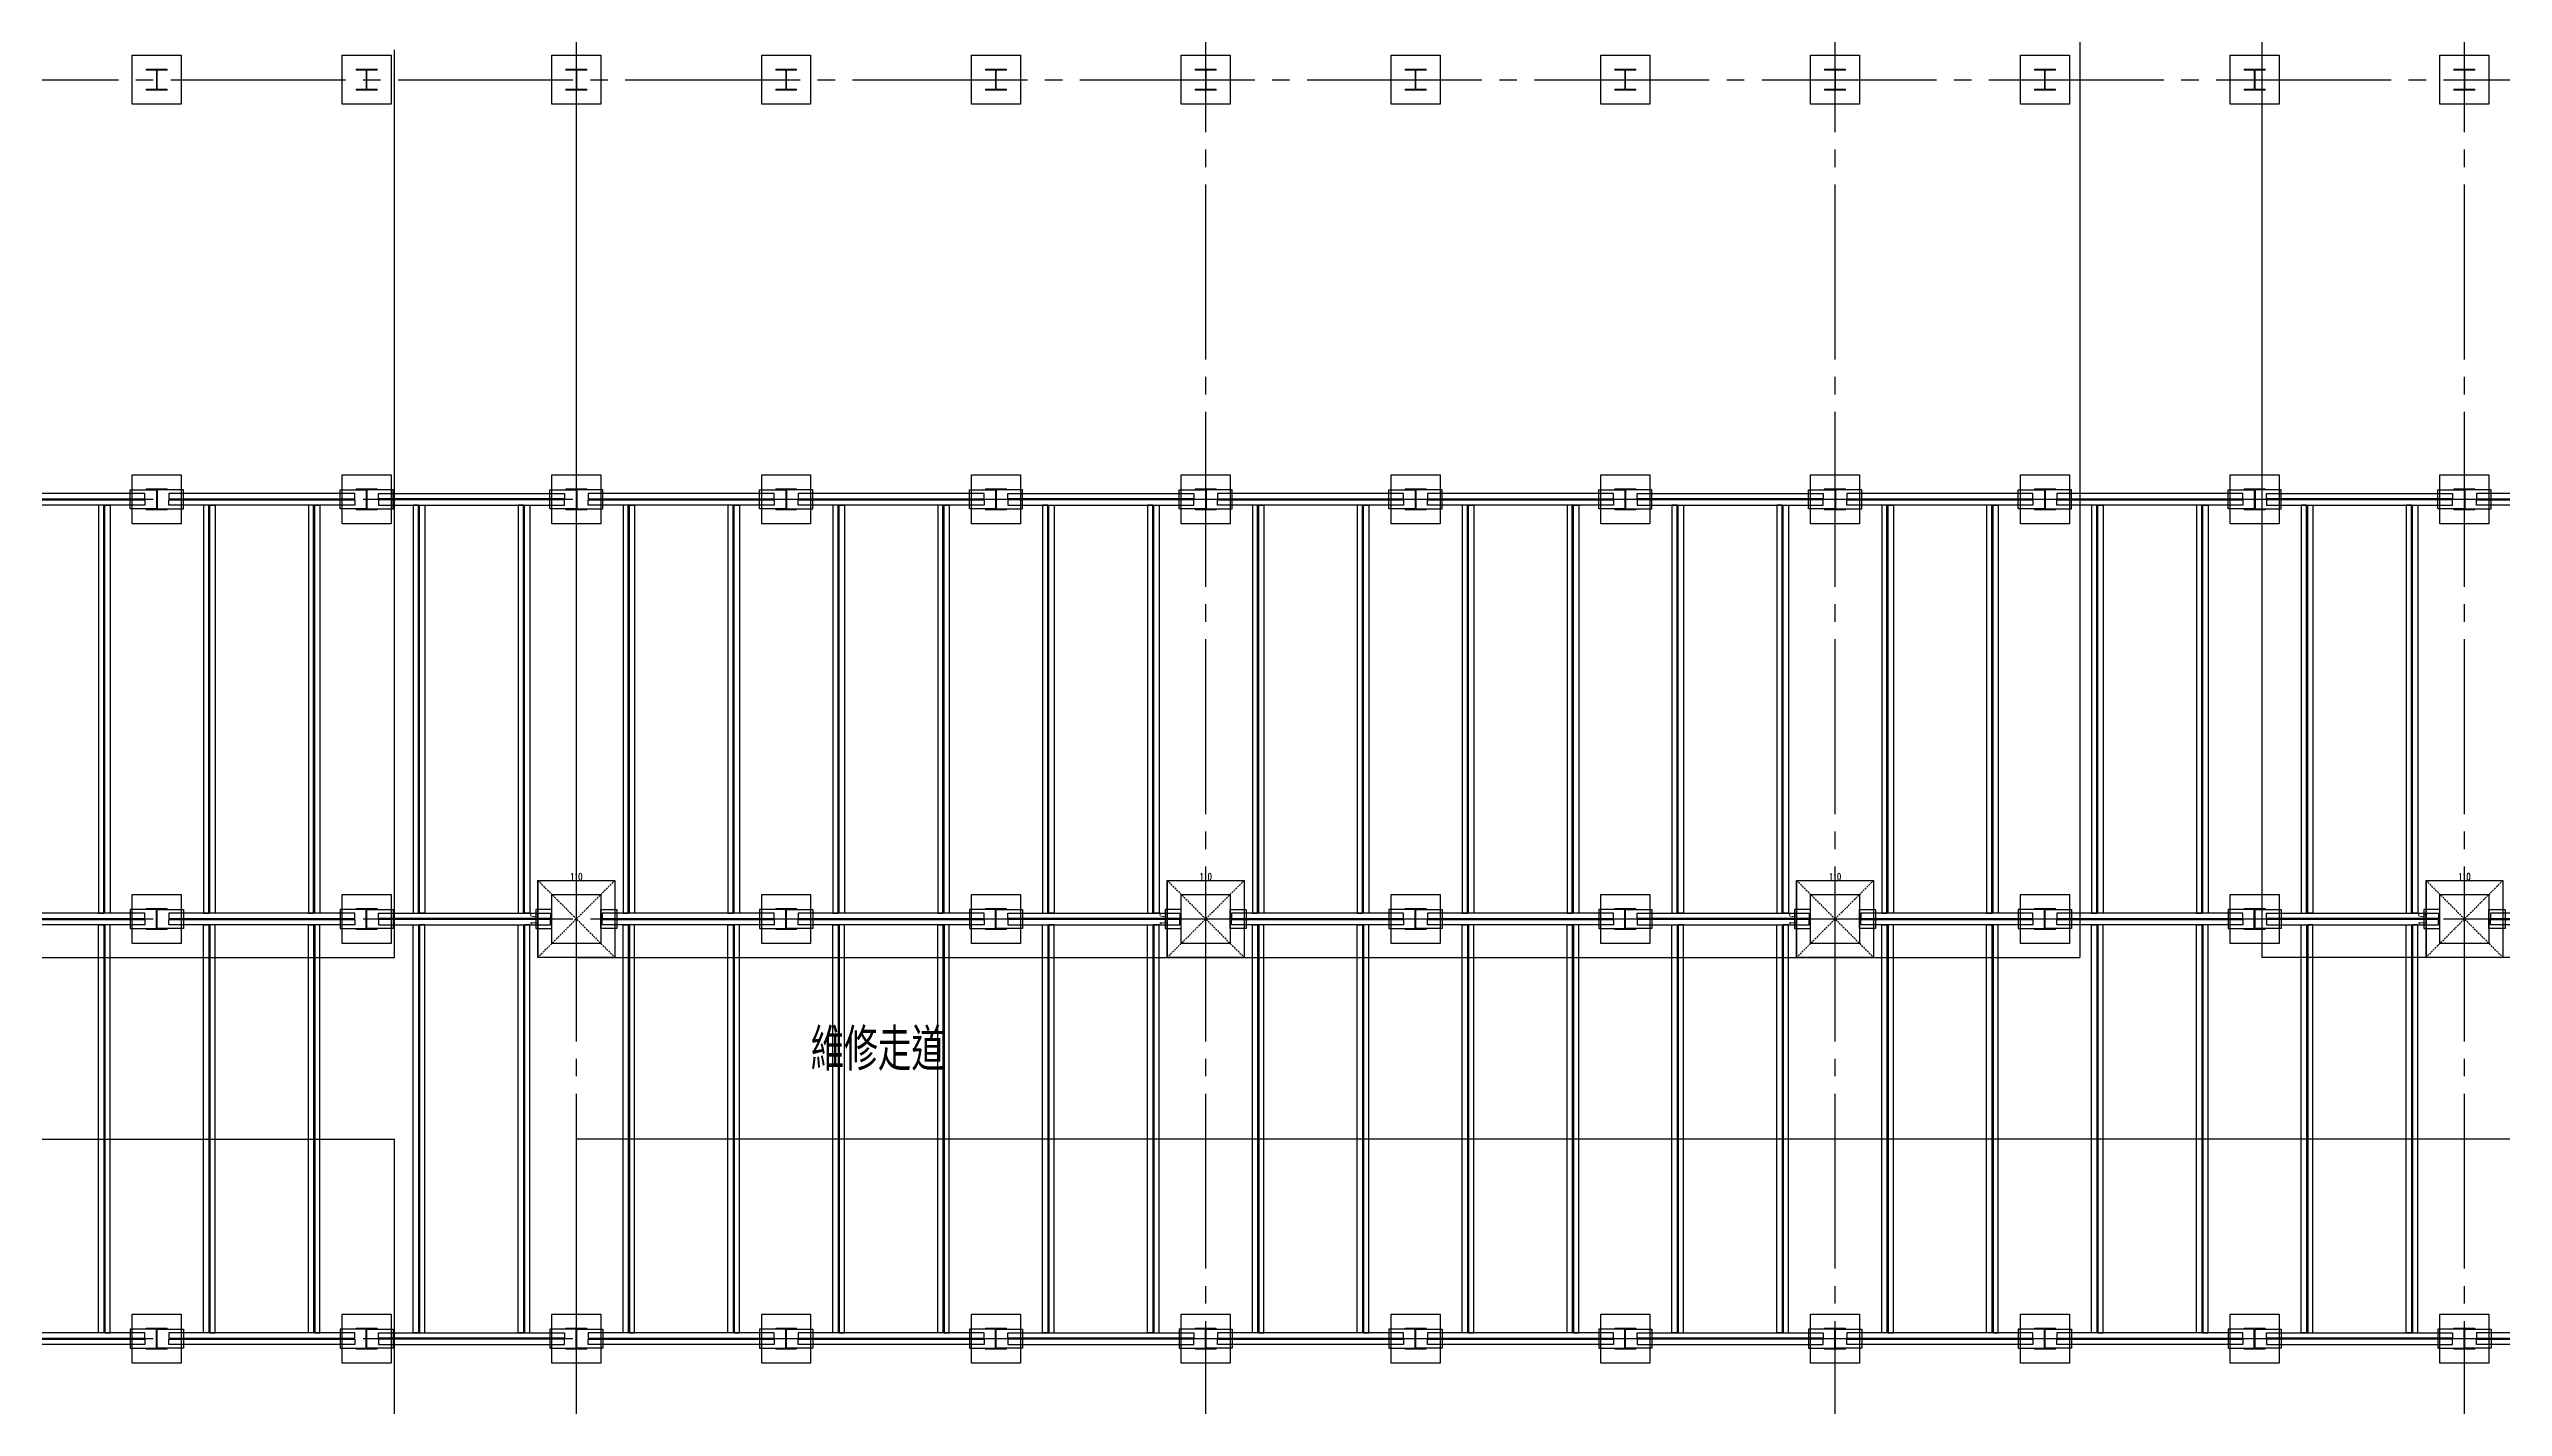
# Model space of a CAD drawing. Header units: millimetres. Extents: x -25195 to 195597, y 6477 to 112111.
# Drawn here: x 5606 to 9115, y 16252 to 18194 of the extents above; entities that cross this region are included whole.
import ezdxf
from ezdxf.enums import TextEntityAlignment as Align

# ---------------------------------------------------------------- set-up
doc = ezdxf.new("R2010")
doc.units = ezdxf.units.MM
doc.header["$LTSCALE"] = 100
doc.linetypes.add('X-N-FAB-L10$0$COL-CEN-LIN', pattern=[3.25, 2.5, -0.25, 0.25, -0.25])
doc.linetypes.add('X-N-FAB-L10$0$HIDDEN', pattern=[0.375, 0.25, -0.125])
for name, color, linetype in [('0-XREF', 7, 'Continuous'), ('X-N-FAB-L10$0$08', 8, 'Continuous'), ('X-N-FAB-L10$0$BEAM', 8, 'Continuous'), ('X-N-FAB-L10$0$BLOCK', 8, 'Continuous'), ('X-N-FAB-L10$0$CCL', 8, 'X-N-FAB-L10$0$COL-CEN-LIN'), ('X-N-FAB-L10$0$COL', 8, 'Continuous'), ('X-N-FAB-L10$0$COL-S', 8, 'Continuous')]:
    doc.layers.add(name, color=color, linetype=linetype)
doc.layers.add('X-N-FAB-L10$0$STEEL1', color=8, linetype='Continuous', lineweight=0)
doc.styles.add('X-N-FAB-L10$0$CHINA', font='simplex.shx', dxfattribs={"width": 0.75, "bigfont": 'chineset.shx'})
doc.styles.add('X-N-FAB-L10$0$DIM', font='simplex.shx', dxfattribs={"width": 0.67, "bigfont": 'chineset.shx'})
doc.dimstyles.new('X-N-FAB-L10$0$JJP_005_defpoint', dxfattribs={"dimtxt": 20, "dimasz": 0.5, "dimexe": 0.5, "dimexo": 0.5, "dimgap": 0.5, "dimtad": 1, "dimdsep": 46, "dimtxsty": 'X-N-FAB-L10$0$DIM', "dimblk": 'X-N-FAB-L10$0$_None', "dimcen": 10, "dimclrd": 256, "dimclre": 256, "dimclrt": 256, "dimadec": 0, "dimazin": 0, "dimtfac": 1, "dimtix": 1, "dimtmove": 2, "dimatfit": 3, "dimldrblk": 'X-N-FAB-L10$0$_None', "dimfxl": 0.5, "dimtolj": 1, "dimtzin": 0, "dimarcsym": 0})

# ---------------------------------------------------------------- blocks, each defined once
blk = doc.blocks.new('*D153')
at = {"layer": 'DefPoints', "lineweight": -2, "transparency": 16777216}
blk.add_line((0, 0), (110, 0), dxfattribs=at)
at = {"layer": 'DefPoints', "color": 0, "transparency": 16777216}
for p in [(0, 0), (110, 0), (110, 0)]:
    blk.add_point(p, dxfattribs=at)
at = {"layer": 'DefPoints', "transparency": 16777216, "insert": (55, 5.5), "char_height": 10, "attachment_point": 5, "style": 'X-N-FAB-L10$0$DIM'}
blk.add_mtext('\\A1;110', dxfattribs=at)
blk = doc.blocks.new('X-N-FAB-L10$0$_None')
blk = doc.blocks.new('*D154')
at = {"layer": 'DefPoints', "lineweight": -2, "transparency": 16777216}
blk.add_line((0, 0), (0, -110), dxfattribs=at)
at = {"layer": 'DefPoints', "color": 0, "transparency": 16777216}
for p in [(0, 0), (0, -110), (0, -110)]:
    blk.add_point(p, dxfattribs=at)
at = {"layer": 'DefPoints', "transparency": 16777216, "insert": (-5.5, -55), "char_height": 10, "attachment_point": 5, "rotation": 90, "style": 'X-N-FAB-L10$0$DIM'}
blk.add_mtext('\\A1;110', dxfattribs=at)
blk = doc.blocks.new('X-N-FAB-L10$0$A$C08dda4ec')
at = {"layer": 'X-N-FAB-L10$0$COL'}
blk.add_lwpolyline([(0, 70), (70, 70), (70, 0), (0, 0)], close=True, dxfattribs=at)
at = {"layer": 'X-N-FAB-L10$0$STEEL1'}
blk.add_lwpolyline([(20, 50), (50, 50), (50, 48.5), (35.5, 48.5), (35.5, 21.5), (50, 21.5), (50, 20), (20, 20), (20, 21.5), (34.5, 21.5), (34.5, 48.5), (20, 48.5)], close=True, dxfattribs=at)
blk = doc.blocks.new('X-N-FAB-L10$0$A$C4634a148')
at = {"layer": 'X-N-FAB-L10$0$08'}
for points in [[(3582.5, 5421.8), (3316.5, 5421.8), (3316.5, 5414.3), (3582.5, 5414.3)], [(3582.5, 5405.2), (3316.5, 5405.2), (3316.5, 5412.7), (3582.5, 5412.7)], [(3516.2, 5405.2), (3516.2, 4821.8), (3523.7, 4821.8), (3523.7, 5405.2)], [(3532.8, 5405.2), (3532.8, 4821.8), (3525.3, 4821.8), (3525.3, 5405.2)], [(3599, 5400), (3561.5, 5400), (3561.5, 5427), (3599, 5427)], [(3600, 5400), (3637.5, 5400), (3637.5, 5427), (3600, 5427)], [(3882.5, 5421.8), (3616.5, 5421.8), (3616.5, 5414.3), (3882.5, 5414.3)], [(3882.5, 5405.2), (3616.5, 5405.2), (3616.5, 5412.7), (3882.5, 5412.7)], [(3666.2, 5405.2), (3666.2, 4821.8), (3673.7, 4821.8), (3673.7, 5405.2)], [(3682.8, 5405.2), (3682.8, 4821.8), (3675.3, 4821.8), (3675.3, 5405.2)], [(3816.2, 5405.2), (3816.2, 4821.8), (3823.7, 4821.8), (3823.7, 5405.2)], [(3832.8, 5405.2), (3832.8, 4821.8), (3825.3, 4821.8), (3825.3, 5405.2)], [(3899, 5400), (3861.5, 5400), (3861.5, 5427), (3899, 5427)], [(3900, 5400), (3937.5, 5400), (3937.5, 5427), (3900, 5427)], [(3916.5, 5421.8), (4182.5, 5421.8), (4182.5, 5414.3), (3916.5, 5414.3)], [(3916.5, 5405.2), (4182.5, 5405.2), (4182.5, 5412.7), (3916.5, 5412.7)], [(3966.2, 5405.2), (3966.2, 4821.8), (3973.7, 4821.8), (3973.7, 5405.2)], [(3982.8, 5405.2), (3982.8, 4821.8), (3975.3, 4821.8), (3975.3, 5405.2)], [(4116.2, 5405.2), (4116.2, 4821.8), (4123.7, 4821.8), (4123.7, 5405.2)], [(4132.8, 5405.2), (4132.8, 4821.8), (4125.3, 4821.8), (4125.3, 5405.2)], [(4199, 5400), (4161.5, 5400), (4161.5, 5427), (4199, 5427)], [(4200, 5400), (4237.5, 5400), (4237.5, 5427), (4200, 5427)], [(4482.5, 5421.8), (4216.5, 5421.8), (4216.5, 5414.3), (4482.5, 5414.3)], [(4482.5, 5405.2), (4216.5, 5405.2), (4216.5, 5412.7), (4482.5, 5412.7)], [(4266.2, 5405.2), (4266.2, 4821.8), (4273.7, 4821.8), (4273.7, 5405.2)], [(4282.8, 5405.2), (4282.8, 4821.8), (4275.3, 4821.8), (4275.3, 5405.2)], [(4416.2, 5405.2), (4416.2, 4821.8), (4423.7, 4821.8), (4423.7, 5405.2)], [(4432.8, 5405.2), (4432.8, 4821.8), (4425.3, 4821.8), (4425.3, 5405.2)], [(4499, 5400), (4461.5, 5400), (4461.5, 5427), (4499, 5427)], [(4500, 5400), (4537.5, 5400), (4537.5, 5427), (4500, 5427)], [(4782.5, 5421.8), (4516.5, 5421.8), (4516.5, 5414.3), (4782.5, 5414.3)], [(4782.5, 5405.2), (4516.5, 5405.2), (4516.5, 5412.7), (4782.5, 5412.7)], [(4566.2, 5405.2), (4566.2, 4821.8), (4573.7, 4821.8), (4573.7, 5405.2)], [(4582.8, 5405.2), (4582.8, 4821.8), (4575.3, 4821.8), (4575.3, 5405.2)], [(4716.2, 5405.2), (4716.2, 4821.8), (4723.7, 4821.8), (4723.7, 5405.2)], [(4732.8, 5405.2), (4732.8, 4821.8), (4725.3, 4821.8), (4725.3, 5405.2)], [(4799, 5400), (4761.5, 5400), (4761.5, 5427), (4799, 5427)], [(4800, 5400), (4837.5, 5400), (4837.5, 5427), (4800, 5427)], [(4816.5, 5421.8), (5082.5, 5421.8), (5082.5, 5414.3), (4816.5, 5414.3)], [(4816.5, 5405.2), (5082.5, 5405.2), (5082.5, 5412.7), (4816.5, 5412.7)], [(4866.2, 5405.2), (4866.2, 4821.8), (4873.7, 4821.8), (4873.7, 5405.2)], [(4882.8, 5405.2), (4882.8, 4821.8), (4875.3, 4821.8), (4875.3, 5405.2)], [(5016.2, 5405.2), (5016.2, 4821.8), (5023.7, 4821.8), (5023.7, 5405.2)], [(5032.8, 5405.2), (5032.8, 4821.8), (5025.3, 4821.8), (5025.3, 5405.2)], [(5099, 5400), (5061.5, 5400), (5061.5, 5427), (5099, 5427)], [(5100, 5400), (5137.5, 5400), (5137.5, 5427), (5100, 5427)], [(5382.5, 5421.8), (5116.5, 5421.8), (5116.5, 5414.3), (5382.5, 5414.3)], [(5382.5, 5405.2), (5116.5, 5405.2), (5116.5, 5412.7), (5382.5, 5412.7)], [(5166.2, 5405.2), (5166.2, 4821.8), (5173.7, 4821.8), (5173.7, 5405.2)], [(5182.8, 5405.2), (5182.8, 4821.8), (5175.3, 4821.8), (5175.3, 5405.2)], [(5316.2, 5405.2), (5316.2, 4821.8), (5323.7, 4821.8), (5323.7, 5405.2)], [(5332.8, 5405.2), (5332.8, 4821.8), (5325.3, 4821.8), (5325.3, 5405.2)], [(5399, 5400), (5361.5, 5400), (5361.5, 5427), (5399, 5427)], [(5400, 5400), (5437.5, 5400), (5437.5, 5427), (5400, 5427)], [(5682.5, 5421.8), (5416.5, 5421.8), (5416.5, 5414.3), (5682.5, 5414.3)], [(5682.5, 5405.2), (5416.5, 5405.2), (5416.5, 5412.7), (5682.5, 5412.7)], [(5466.2, 5405.2), (5466.2, 4821.8), (5473.7, 4821.8), (5473.7, 5405.2)], [(5482.8, 5405.2), (5482.8, 4821.8), (5475.3, 4821.8), (5475.3, 5405.2)], [(5616.2, 5405.2), (5616.2, 4821.8), (5623.7, 4821.8), (5623.7, 5405.2)], [(5632.8, 5405.2), (5632.8, 4821.8), (5625.3, 4821.8), (5625.3, 5405.2)], [(5699, 5400), (5661.5, 5400), (5661.5, 5427), (5699, 5427)], [(5700, 5400), (5737.5, 5400), (5737.5, 5427), (5700, 5427)], [(5716.5, 5421.8), (5982.5, 5421.8), (5982.5, 5414.3), (5716.5, 5414.3)], [(5716.5, 5405.2), (5982.5, 5405.2), (5982.5, 5412.7), (5716.5, 5412.7)], [(5766.2, 5405.2), (5766.2, 4821.8), (5773.7, 4821.8), (5773.7, 5405.2)], [(5782.8, 5405.2), (5782.8, 4821.8), (5775.3, 4821.8), (5775.3, 5405.2)], [(5916.2, 5405.2), (5916.2, 4821.8), (5923.7, 4821.8), (5923.7, 5405.2)], [(5932.8, 5405.2), (5932.8, 4821.8), (5925.3, 4821.8), (5925.3, 5405.2)], [(5999, 5400), (5961.5, 5400), (5961.5, 5427), (5999, 5427)], [(6000, 5400), (6037.5, 5400), (6037.5, 5427), (6000, 5427)], [(6282.5, 5421.8), (6016.5, 5421.8), (6016.5, 5414.3), (6282.5, 5414.3)], [(6282.5, 5405.2), (6016.5, 5405.2), (6016.5, 5412.7), (6282.5, 5412.7)], [(6066.2, 5405.2), (6066.2, 4821.8), (6073.7, 4821.8), (6073.7, 5405.2)], [(6082.8, 5405.2), (6082.8, 4821.8), (6075.3, 4821.8), (6075.3, 5405.2)], [(6216.2, 5405.2), (6216.2, 4821.8), (6223.7, 4821.8), (6223.7, 5405.2)], [(6232.8, 5405.2), (6232.8, 4821.8), (6225.3, 4821.8), (6225.3, 5405.2)], [(6299, 5400), (6261.5, 5400), (6261.5, 5427), (6299, 5427)], [(6300, 5400), (6337.5, 5400), (6337.5, 5427), (6300, 5427)], [(6582.5, 5421.8), (6316.5, 5421.8), (6316.5, 5414.3), (6582.5, 5414.3)], [(6582.5, 5405.2), (6316.5, 5405.2), (6316.5, 5412.7), (6582.5, 5412.7)], [(6366.2, 5405.2), (6366.2, 4821.8), (6373.7, 4821.8), (6373.7, 5405.2)], [(6382.8, 5405.2), (6382.8, 4821.8), (6375.3, 4821.8), (6375.3, 5405.2)], [(6516.2, 5405.2), (6516.2, 4821.8), (6523.7, 4821.8), (6523.7, 5405.2)], [(6532.8, 5405.2), (6532.8, 4821.8), (6525.3, 4821.8), (6525.3, 5405.2)], [(6599, 5400), (6561.5, 5400), (6561.5, 5427), (6599, 5427)], [(6600, 5400), (6637.5, 5400), (6637.5, 5427), (6600, 5427)], [(6616.5, 5421.8), (6882.5, 5421.8), (6882.5, 5414.3), (6616.5, 5414.3)], [(6616.5, 5405.2), (6882.5, 5405.2), (6882.5, 5412.7), (6616.5, 5412.7)], [(6666.2, 5405.2), (6666.2, 4821.8), (6673.7, 4821.8), (6673.7, 5405.2)], [(6682.8, 5405.2), (6682.8, 4821.8), (6675.3, 4821.8), (6675.3, 5405.2)], [(6816.2, 5405.2), (6816.2, 4821.8), (6823.7, 4821.8), (6823.7, 5405.2)], [(6832.8, 5405.2), (6832.8, 4821.8), (6825.3, 4821.8), (6825.3, 5405.2)], [(6899, 5400), (6861.5, 5400), (6861.5, 5427), (6899, 5427)], [(6900, 5400), (6937.5, 5400), (6937.5, 5427), (6900, 5427)], [(7182.5, 5421.8), (6916.5, 5421.8), (6916.5, 5414.3), (7182.5, 5414.3)], [(7182.5, 5405.2), (6916.5, 5405.2), (6916.5, 5412.7), (7182.5, 5412.7)], [(3582.5, 4821.8), (3336.5, 4821.8), (3336.5, 4814.3), (3582.5, 4814.3)], [(3582.5, 4805.2), (3336.5, 4805.2), (3336.5, 4812.7), (3582.5, 4812.7)], [(3599, 4827), (3561.5, 4827), (3561.5, 4800), (3599, 4800)], [(3600, 4827), (3637.5, 4827), (3637.5, 4800), (3600, 4800)], [(3882.5, 4821.8), (3616.5, 4821.8), (3616.5, 4814.3), (3882.5, 4814.3)], [(3882.5, 4805.2), (3616.5, 4805.2), (3616.5, 4812.7), (3882.5, 4812.7)], [(3899, 4827), (3861.5, 4827), (3861.5, 4800), (3899, 4800)], [(3900, 4827), (3937.5, 4827), (3937.5, 4800), (3900, 4800)], [(3916.5, 4821.8), (4162.5, 4821.8), (4162.5, 4814.3), (3916.5, 4814.3)], [(3916.5, 4805.2), (4162.5, 4805.2), (4162.5, 4812.7), (3916.5, 4812.7)], [(4164.5, 4827), (4141.5, 4827), (4141.5, 4800), (4164.5, 4800)], [(4234.5, 4827), (4257.5, 4827), (4257.5, 4800), (4234.5, 4800)], [(4482.5, 4821.8), (4236.5, 4821.8), (4236.5, 4814.3), (4482.5, 4814.3)], [(4482.5, 4805.2), (4236.5, 4805.2), (4236.5, 4812.7), (4482.5, 4812.7)], [(4499, 4827), (4461.5, 4827), (4461.5, 4800), (4499, 4800)], [(4500, 4827), (4537.5, 4827), (4537.5, 4800), (4500, 4800)], [(4782.5, 4821.8), (4516.5, 4821.8), (4516.5, 4814.3), (4782.5, 4814.3)], [(4782.5, 4805.2), (4516.5, 4805.2), (4516.5, 4812.7), (4782.5, 4812.7)], [(4799, 4827), (4761.5, 4827), (4761.5, 4800), (4799, 4800)], [(4800, 4827), (4837.5, 4827), (4837.5, 4800), (4800, 4800)], [(4816.5, 4821.8), (5062.5, 4821.8), (5062.5, 4814.3), (4816.5, 4814.3)], [(4816.5, 4805.2), (5062.5, 4805.2), (5062.5, 4812.7), (4816.5, 4812.7)], [(5064.5, 4827), (5041.5, 4827), (5041.5, 4800), (5064.5, 4800)], [(5134.5, 4827), (5157.5, 4827), (5157.5, 4800), (5134.5, 4800)], [(5382.5, 4821.8), (5136.5, 4821.8), (5136.5, 4814.3), (5382.5, 4814.3)], [(5382.5, 4805.2), (5136.5, 4805.2), (5136.5, 4812.7), (5382.5, 4812.7)], [(5399, 4827), (5361.5, 4827), (5361.5, 4800), (5399, 4800)], [(5400, 4827), (5437.5, 4827), (5437.5, 4800), (5400, 4800)], [(5682.5, 4821.8), (5416.5, 4821.8), (5416.5, 4814.3), (5682.5, 4814.3)], [(5682.5, 4805.2), (5416.5, 4805.2), (5416.5, 4812.7), (5682.5, 4812.7)], [(5699, 4827), (5661.5, 4827), (5661.5, 4800), (5699, 4800)], [(5700, 4827), (5737.5, 4827), (5737.5, 4800), (5700, 4800)], [(5716.5, 4821.8), (5962.5, 4821.8), (5962.5, 4814.3), (5716.5, 4814.3)], [(5716.5, 4805.2), (5962.5, 4805.2), (5962.5, 4812.7), (5716.5, 4812.7)], [(5964.5, 4827), (5941.5, 4827), (5941.5, 4800), (5964.5, 4800)], [(6034.5, 4827), (6057.5, 4827), (6057.5, 4800), (6034.5, 4800)], [(6282.5, 4821.8), (6036.5, 4821.8), (6036.5, 4814.3), (6282.5, 4814.3)], [(6282.5, 4805.2), (6036.5, 4805.2), (6036.5, 4812.7), (6282.5, 4812.7)], [(6299, 4827), (6261.5, 4827), (6261.5, 4800), (6299, 4800)], [(6300, 4827), (6337.5, 4827), (6337.5, 4800), (6300, 4800)], [(6582.5, 4821.8), (6316.5, 4821.8), (6316.5, 4814.3), (6582.5, 4814.3)], [(6582.5, 4805.2), (6316.5, 4805.2), (6316.5, 4812.7), (6582.5, 4812.7)], [(6599, 4827), (6561.5, 4827), (6561.5, 4800), (6599, 4800)], [(6600, 4827), (6637.5, 4827), (6637.5, 4800), (6600, 4800)], [(6616.5, 4821.8), (6862.5, 4821.8), (6862.5, 4814.3), (6616.5, 4814.3)], [(6616.5, 4805.2), (6862.5, 4805.2), (6862.5, 4812.7), (6616.5, 4812.7)], [(6864.5, 4827), (6841.5, 4827), (6841.5, 4800), (6864.5, 4800)], [(6934.5, 4827), (6957.5, 4827), (6957.5, 4800), (6934.5, 4800)], [(7182.5, 4821.8), (6936.5, 4821.8), (6936.5, 4814.3), (7182.5, 4814.3)], [(7182.5, 4805.2), (6936.5, 4805.2), (6936.5, 4812.7), (7182.5, 4812.7)], [(3516.2, 4221.8), (3516.2, 4805.2), (3523.7, 4805.2), (3523.7, 4221.8)], [(3532.8, 4221.8), (3532.8, 4805.2), (3525.3, 4805.2), (3525.3, 4221.8)], [(3666.2, 4221.8), (3666.2, 4805.2), (3673.7, 4805.2), (3673.7, 4221.8)], [(3682.8, 4221.8), (3682.8, 4805.2), (3675.3, 4805.2), (3675.3, 4221.8)], [(3816.2, 4221.8), (3816.2, 4805.2), (3823.7, 4805.2), (3823.7, 4221.8)], [(3832.8, 4221.8), (3832.8, 4805.2), (3825.3, 4805.2), (3825.3, 4221.8)], [(3966.2, 4221.8), (3966.2, 4805.2), (3973.7, 4805.2), (3973.7, 4221.8)], [(3982.8, 4221.8), (3982.8, 4805.2), (3975.3, 4805.2), (3975.3, 4221.8)], [(4116.2, 4221.8), (4116.2, 4805.2), (4123.7, 4805.2), (4123.7, 4221.8)], [(4132.8, 4221.8), (4132.8, 4805.2), (4125.3, 4805.2), (4125.3, 4221.8)], [(4266.2, 4221.8), (4266.2, 4805.2), (4273.7, 4805.2), (4273.7, 4221.8)], [(4282.8, 4221.8), (4282.8, 4805.2), (4275.3, 4805.2), (4275.3, 4221.8)], [(4416.2, 4221.8), (4416.2, 4805.2), (4423.7, 4805.2), (4423.7, 4221.8)], [(4432.8, 4221.8), (4432.8, 4805.2), (4425.3, 4805.2), (4425.3, 4221.8)], [(4566.2, 4221.8), (4566.2, 4805.2), (4573.7, 4805.2), (4573.7, 4221.8)], [(4582.8, 4221.8), (4582.8, 4805.2), (4575.3, 4805.2), (4575.3, 4221.8)], [(4716.2, 4221.8), (4716.2, 4805.2), (4723.7, 4805.2), (4723.7, 4221.8)], [(4732.8, 4221.8), (4732.8, 4805.2), (4725.3, 4805.2), (4725.3, 4221.8)], [(4866.2, 4221.8), (4866.2, 4805.2), (4873.7, 4805.2), (4873.7, 4221.8)], [(4882.8, 4221.8), (4882.8, 4805.2), (4875.3, 4805.2), (4875.3, 4221.8)], [(5016.2, 4221.8), (5016.2, 4805.2), (5023.7, 4805.2), (5023.7, 4221.8)], [(5032.8, 4221.8), (5032.8, 4805.2), (5025.3, 4805.2), (5025.3, 4221.8)], [(5166.2, 4221.8), (5166.2, 4805.2), (5173.7, 4805.2), (5173.7, 4221.8)], [(5182.8, 4221.8), (5182.8, 4805.2), (5175.3, 4805.2), (5175.3, 4221.8)], [(5316.2, 4221.8), (5316.2, 4805.2), (5323.7, 4805.2), (5323.7, 4221.8)], [(5332.8, 4221.8), (5332.8, 4805.2), (5325.3, 4805.2), (5325.3, 4221.8)], [(5466.2, 4221.8), (5466.2, 4805.2), (5473.7, 4805.2), (5473.7, 4221.8)], [(5482.8, 4221.8), (5482.8, 4805.2), (5475.3, 4805.2), (5475.3, 4221.8)], [(5616.2, 4221.8), (5616.2, 4805.2), (5623.7, 4805.2), (5623.7, 4221.8)], [(5632.8, 4221.8), (5632.8, 4805.2), (5625.3, 4805.2), (5625.3, 4221.8)], [(5766.2, 4221.8), (5766.2, 4805.2), (5773.7, 4805.2), (5773.7, 4221.8)], [(5782.8, 4221.8), (5782.8, 4805.2), (5775.3, 4805.2), (5775.3, 4221.8)], [(5916.2, 4221.8), (5916.2, 4805.2), (5923.7, 4805.2), (5923.7, 4221.8)], [(5932.8, 4221.8), (5932.8, 4805.2), (5925.3, 4805.2), (5925.3, 4221.8)], [(6066.2, 4221.8), (6066.2, 4805.2), (6073.7, 4805.2), (6073.7, 4221.8)], [(6082.8, 4221.8), (6082.8, 4805.2), (6075.3, 4805.2), (6075.3, 4221.8)], [(6216.2, 4221.8), (6216.2, 4805.2), (6223.7, 4805.2), (6223.7, 4221.8)], [(6232.8, 4221.8), (6232.8, 4805.2), (6225.3, 4805.2), (6225.3, 4221.8)], [(6366.2, 4221.8), (6366.2, 4805.2), (6373.7, 4805.2), (6373.7, 4221.8)], [(6382.8, 4221.8), (6382.8, 4805.2), (6375.3, 4805.2), (6375.3, 4221.8)], [(6516.2, 4221.8), (6516.2, 4805.2), (6523.7, 4805.2), (6523.7, 4221.8)], [(6532.8, 4221.8), (6532.8, 4805.2), (6525.3, 4805.2), (6525.3, 4221.8)], [(6666.2, 4221.8), (6666.2, 4805.2), (6673.7, 4805.2), (6673.7, 4221.8)], [(6682.8, 4221.8), (6682.8, 4805.2), (6675.3, 4805.2), (6675.3, 4221.8)], [(6816.2, 4221.8), (6816.2, 4805.2), (6823.7, 4805.2), (6823.7, 4221.8)], [(6832.8, 4221.8), (6832.8, 4805.2), (6825.3, 4805.2), (6825.3, 4221.8)], [(3582.5, 4221.8), (3316.5, 4221.8), (3316.5, 4214.3), (3582.5, 4214.3)], [(3582.5, 4205.2), (3316.5, 4205.2), (3316.5, 4212.7), (3582.5, 4212.7)], [(3599, 4227), (3561.5, 4227), (3561.5, 4200), (3599, 4200)], [(3600, 4227), (3637.5, 4227), (3637.5, 4200), (3600, 4200)], [(3882.5, 4221.8), (3616.5, 4221.8), (3616.5, 4214.3), (3882.5, 4214.3)], [(3882.5, 4205.2), (3616.5, 4205.2), (3616.5, 4212.7), (3882.5, 4212.7)], [(3899, 4227), (3861.5, 4227), (3861.5, 4200), (3899, 4200)], [(3900, 4227), (3937.5, 4227), (3937.5, 4200), (3900, 4200)], [(3916.5, 4221.8), (4182.5, 4221.8), (4182.5, 4214.3), (3916.5, 4214.3)], [(3916.5, 4205.2), (4182.5, 4205.2), (4182.5, 4212.7), (3916.5, 4212.7)], [(4199, 4227), (4161.5, 4227), (4161.5, 4200), (4199, 4200)], [(4200, 4227), (4237.5, 4227), (4237.5, 4200), (4200, 4200)], [(4482.5, 4221.8), (4216.5, 4221.8), (4216.5, 4214.3), (4482.5, 4214.3)], [(4482.5, 4205.2), (4216.5, 4205.2), (4216.5, 4212.7), (4482.5, 4212.7)], [(4499, 4227), (4461.5, 4227), (4461.5, 4200), (4499, 4200)], [(4500, 4227), (4537.5, 4227), (4537.5, 4200), (4500, 4200)], [(4782.5, 4221.8), (4516.5, 4221.8), (4516.5, 4214.3), (4782.5, 4214.3)], [(4782.5, 4205.2), (4516.5, 4205.2), (4516.5, 4212.7), (4782.5, 4212.7)], [(4799, 4227), (4761.5, 4227), (4761.5, 4200), (4799, 4200)], [(4800, 4227), (4837.5, 4227), (4837.5, 4200), (4800, 4200)], [(4816.5, 4221.8), (5082.5, 4221.8), (5082.5, 4214.3), (4816.5, 4214.3)], [(4816.5, 4205.2), (5082.5, 4205.2), (5082.5, 4212.7), (4816.5, 4212.7)], [(5099, 4227), (5061.5, 4227), (5061.5, 4200), (5099, 4200)], [(5100, 4227), (5137.5, 4227), (5137.5, 4200), (5100, 4200)], [(5382.5, 4221.8), (5116.5, 4221.8), (5116.5, 4214.3), (5382.5, 4214.3)], [(5382.5, 4205.2), (5116.5, 4205.2), (5116.5, 4212.7), (5382.5, 4212.7)], [(5399, 4227), (5361.5, 4227), (5361.5, 4200), (5399, 4200)], [(5400, 4227), (5437.5, 4227), (5437.5, 4200), (5400, 4200)], [(5682.5, 4221.8), (5416.5, 4221.8), (5416.5, 4214.3), (5682.5, 4214.3)], [(5682.5, 4205.2), (5416.5, 4205.2), (5416.5, 4212.7), (5682.5, 4212.7)], [(5699, 4227), (5661.5, 4227), (5661.5, 4200), (5699, 4200)], [(5700, 4227), (5737.5, 4227), (5737.5, 4200), (5700, 4200)], [(5716.5, 4221.8), (5982.5, 4221.8), (5982.5, 4214.3), (5716.5, 4214.3)], [(5716.5, 4205.2), (5982.5, 4205.2), (5982.5, 4212.7), (5716.5, 4212.7)], [(5999, 4227), (5961.5, 4227), (5961.5, 4200), (5999, 4200)], [(6000, 4227), (6037.5, 4227), (6037.5, 4200), (6000, 4200)], [(6282.5, 4221.8), (6016.5, 4221.8), (6016.5, 4214.3), (6282.5, 4214.3)], [(6282.5, 4205.2), (6016.5, 4205.2), (6016.5, 4212.7), (6282.5, 4212.7)], [(6299, 4227), (6261.5, 4227), (6261.5, 4200), (6299, 4200)], [(6300, 4227), (6337.5, 4227), (6337.5, 4200), (6300, 4200)], [(6582.5, 4221.8), (6316.5, 4221.8), (6316.5, 4214.3), (6582.5, 4214.3)], [(6582.5, 4205.2), (6316.5, 4205.2), (6316.5, 4212.7), (6582.5, 4212.7)], [(6599, 4227), (6561.5, 4227), (6561.5, 4200), (6599, 4200)], [(6600, 4227), (6637.5, 4227), (6637.5, 4200), (6600, 4200)], [(6616.5, 4221.8), (6882.5, 4221.8), (6882.5, 4214.3), (6616.5, 4214.3)], [(6616.5, 4205.2), (6882.5, 4205.2), (6882.5, 4212.7), (6616.5, 4212.7)], [(6899, 4227), (6861.5, 4227), (6861.5, 4200), (6899, 4200)], [(6900, 4227), (6937.5, 4227), (6937.5, 4200), (6900, 4200)], [(7182.5, 4221.8), (6916.5, 4221.8), (6916.5, 4214.3), (7182.5, 4214.3)], [(7182.5, 4205.2), (6916.5, 4205.2), (6916.5, 4212.7), (7182.5, 4212.7)]]:
    blk.add_lwpolyline(points, close=True, dxfattribs=at)
blk = doc.blocks.new('X-N-FAB-L10$0$A$C5b9bb6f0')
at = {"layer": 'X-N-FAB-L10$0$08'}
for p, q in [((11179.1, 9794), (11179.1, 8059)), ((11439.1, 9794), (11439.1, 8059)), ((8769.1, 8059), (8769.1, 9356.5)), ((9029.1, 8059), (9029.1, 9356.5)), ((5979.1, 8059), (8769.1, 8059)), ((14169.1, 8059), (11439.1, 8059)), ((4864.1, 7799), (8769.1, 7799)), ((8769.1, 6467), (8769.1, 7799)), ((14169.1, 7799), (9029.1, 7799)), ((9029.1, 6467), (9029.1, 7799))]:
    blk.add_line(p, q, dxfattribs=at)
blk.add_lwpolyline([(9029.1, 8059), (11179.1, 8059)], dxfattribs=at)
blk.add_blockref('X-N-FAB-L10$0$A$C4634a148', (4829.6, 3300.5), dxfattribs=at)
at = {"layer": 'X-N-FAB-L10$0$08', "style": 'X-N-FAB-L10$0$CHINA', "width": 0.8}
blk.add_text('維修走道', height=60, dxfattribs=at).set_placement((9460.1, 7927.2), align=Align.MIDDLE_CENTER)
blk = doc.blocks.new('*U152')
at = {"layer": 'DefPoints', "linetype": 'X-N-FAB-L10$0$HIDDEN', "ltscale": 0.1}
for p, q in [((110, 0), (0, -110)), ((0, 0), (110, -110))]:
    blk.add_line(p, q, dxfattribs=at)
at = {"layer": 'X-N-FAB-L10$0$COL', "ltscale": 0.1}
blk.add_lwpolyline([(0, 0), (110, 0), (110, -110), (0, -110)], close=True, dxfattribs=at)
at = {"layer": 'DefPoints'}
dim = blk.add_linear_dim(base=(0, -110), p1=(0, 0), p2=(0, -110), angle=90, dimstyle='X-N-FAB-L10$0$JJP_005_defpoint', override={"dimtxt": 10}, dxfattribs=at)
dim.commit()
dim.dimension.update_dxf_attribs({"geometry": '*D154', "text_midpoint": (-5.5, -55)})
dim = blk.add_linear_dim(base=(110, 0), p1=(0, 0), p2=(110, 0), dimstyle='X-N-FAB-L10$0$JJP_005_defpoint', override={"dimtxt": 10}, dxfattribs=at)
dim.commit()
dim.dimension.update_dxf_attribs({"geometry": '*D153', "text_midpoint": (55, 5.5)})
blk = doc.blocks.new('X-N-FAB-L10$0$A$C467ba2ca')
at = {"layer": 'X-N-FAB-L10$0$CCL'}
for p, q in [((-20650, 0), (-20650, 9160)), ((-19750, 0), (-19750, 9160)), ((-18850, 0), (-18850, 9160)), ((-17950, 0), (-17950, 9160)), ((-27730, 7550), (360, 7550)), ((-27730, 6950), (360, 6950)), ((-27730, 6350), (360, 6350)), ((-27730, 5750), (360, 5750))]:
    blk.add_line(p, q, dxfattribs=at)
at = {"layer": 'X-N-FAB-L10$0$COL-S'}
for points in [[(-20685, 6385), (-20615, 6385), (-20615, 6315), (-20685, 6315)], [(-19785, 6385), (-19715, 6385), (-19715, 6315), (-19785, 6315)], [(-18885, 6385), (-18815, 6385), (-18815, 6315), (-18885, 6315)], [(-17985, 6385), (-17915, 6385), (-17915, 6315), (-17985, 6315)]]:
    blk.add_lwpolyline(points, close=True, dxfattribs=at)
at = {"layer": 'X-N-FAB-L10$0$BEAM'}
for p in [(-20705, 6405), (-19805, 6405), (-18905, 6405), (-18005, 6405)]:
    blk.add_blockref('*U152', p, dxfattribs=at)
at = {"layer": 'X-N-FAB-L10$0$COL'}
for p in [(-21285, 7515), (-20985, 7515), (-20685, 7515), (-20385, 7515), (-20085, 7515), (-19785, 7515), (-19485, 7515), (-19185, 7515), (-18885, 7515), (-18585, 7515), (-18285, 7515), (-17985, 7515), (-21285, 6915), (-20985, 6915), (-20685, 6915), (-20385, 6915), (-20085, 6915), (-19785, 6915), (-19485, 6915), (-19185, 6915), (-18885, 6915), (-18585, 6915), (-18285, 6915), (-17985, 6915), (-21285, 6315), (-20985, 6315), (-20385, 6315), (-20085, 6315), (-19485, 6315), (-19185, 6315), (-18585, 6315), (-18285, 6315), (-21285, 5715), (-20985, 5715), (-20685, 5715), (-20385, 5715), (-20085, 5715), (-19785, 5715), (-19485, 5715), (-19185, 5715), (-18885, 5715), (-18585, 5715), (-18285, 5715), (-17985, 5715)]:
    blk.add_blockref('X-N-FAB-L10$0$A$C08dda4ec', p, dxfattribs=at)
blk = doc.blocks.new('X-N-FAB-L10')
at = {"layer": 'X-N-FAB-L10$0$COL-S'}
for points in [[(6325, 16985), (6395, 16985), (6395, 16915), (6325, 16915)], [(7225, 16985), (7295, 16985), (7295, 16915), (7225, 16915)], [(8125, 16985), (8195, 16985), (8195, 16915), (8125, 16915)], [(9025, 16985), (9095, 16985), (9095, 16915), (9025, 16915)]]:
    blk.add_lwpolyline(points, close=True, dxfattribs=at)
blk.add_blockref('X-N-FAB-L10$0$A$C5b9bb6f0', (-2669.1, 8836))
at = {"layer": 'X-N-FAB-L10$0$BEAM'}
for p in [(6305, 17005), (7205, 17005), (8105, 17005), (9005, 17005)]:
    blk.add_blockref('*U152', p, dxfattribs=at)
at = {"layer": 'X-N-FAB-L10$0$BLOCK'}
blk.add_blockref('X-N-FAB-L10$0$A$C467ba2ca', (27010, 10600), dxfattribs=at)
at = {"layer": 'X-N-FAB-L10$0$COL'}
for p in [(5725, 18115), (6025, 18115), (6325, 18115), (6625, 18115), (6925, 18115), (7225, 18115), (7525, 18115), (7825, 18115), (8125, 18115), (8425, 18115), (8725, 18115), (9025, 18115), (5725, 17515), (6025, 17515), (6325, 17515), (6625, 17515), (6925, 17515), (7225, 17515), (7525, 17515), (7825, 17515), (8125, 17515), (8425, 17515), (8725, 17515), (9025, 17515), (5725, 16915), (6025, 16915), (6625, 16915), (6925, 16915), (7525, 16915), (7825, 16915), (8425, 16915), (8725, 16915), (5725, 16315), (6025, 16315), (6325, 16315), (6625, 16315), (6925, 16315), (7225, 16315), (7525, 16315), (7825, 16315), (8125, 16315), (8425, 16315), (8725, 16315), (9025, 16315)]:
    blk.add_blockref('X-N-FAB-L10$0$A$C08dda4ec', p, dxfattribs=at)

msp = doc.modelspace()

# ---------------------------------------------------------------- block references
at = {"layer": '0-XREF'}
msp.add_blockref('X-N-FAB-L10', (0, 0), dxfattribs=at)

doc.saveas('drawing.dxf')
